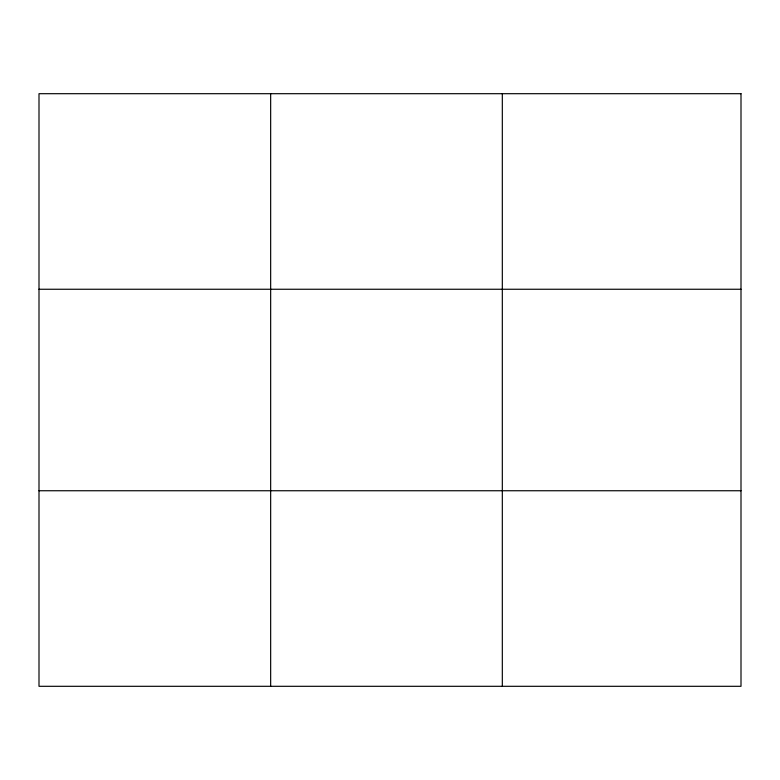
<?xml version="1.0" encoding="UTF-8"?>
<svg xmlns="http://www.w3.org/2000/svg" width="780" height="780" viewBox="0 0 780 780"><rect width="100%" height="100%" fill="white"/><g stroke="black" fill="none" stroke-linecap="round" stroke-linejoin="round"><path stroke-width="1.17" d="M270.66 686.303L270.66 93.697M502.32 686.303L502.32 93.697M39 289.253L741 289.253M39 490.747L741 490.747M741 93.697L741 686.303L39 686.303L39 93.697L741 93.697"/></g></svg>
